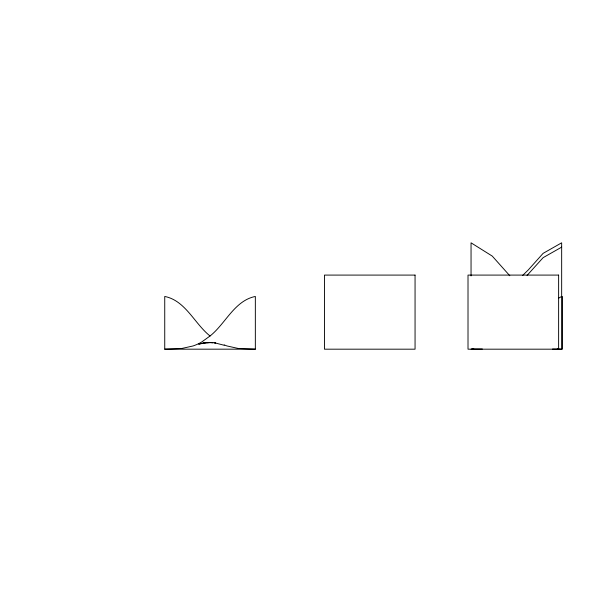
<?xml version="1.0" encoding="UTF-8"?>
<svg xmlns="http://www.w3.org/2000/svg" width="592" height="592" viewBox="0 0 592 592"><rect width="100%" height="100%" fill="white"/><g stroke="black" fill="none" stroke-linecap="round" stroke-linejoin="round"><path stroke-width="0.89" d="M522.529 275.561L528.323 269.885L543.108 253.361L561.66 242.816L561.66 349.184L557.242 348.969M527.035 275.458L543.108 257.668L561.66 247.13M210.042 336.004C225.589 323.661 234.499 300.632 255.344 296.451L255.344 349.176L164.739 349.184L164.739 296.451C185.577 300.632 194.494 323.661 210.042 336.004L201.546 342.109A47.915 47.915 0 0 1 193.051 345.965L181.722 348.488L164.739 349.184M558.567 298.213L561.66 296.451M201.546 343.634L204.381 342.946L198.712 344.07L207.207 342.59M198.712 343.752L210.042 342.516L215.703 342.931L214.289 342.731L224.198 345.269M471.047 349.184L473.815 349.006M482.339 349.014L471.794 349.006M255.344 349.184L238.354 348.488L227.032 345.965A47.915 47.915 0 0 1 224.198 344.899M552.543 349.051L562.4 349.184L562.4 296.451M509.801 275.746L492.27 256.107L471.047 242.816L471.047 275.931M210.042 342.516L207.207 342.672L212.868 342.672L210.042 342.516M415.059 275.088L324.446 275.088L324.446 349.184L415.059 349.184L415.059 275.088M558.626 275.088L468.013 275.088L468.013 349.184L558.626 349.184L558.626 275.088"/></g></svg>
